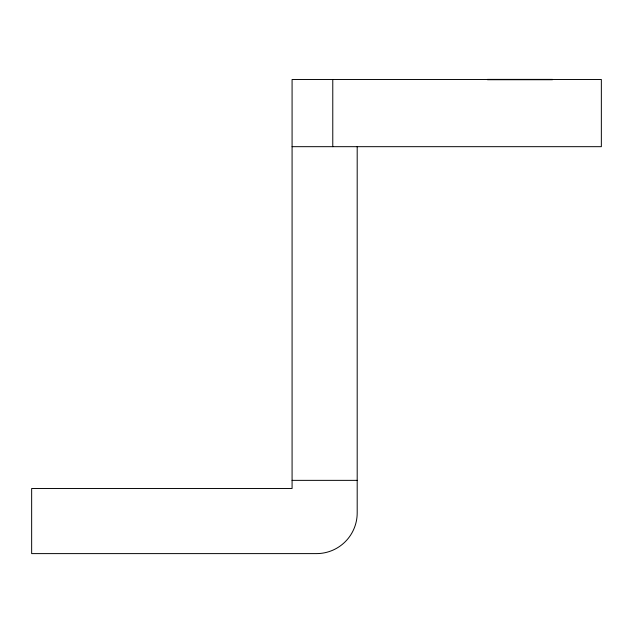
<?xml version="1.0" encoding="UTF-8"?>
<svg xmlns="http://www.w3.org/2000/svg" width="633" height="633" viewBox="0 0 633 633"><rect width="100%" height="100%" fill="white"/><g stroke="black" fill="none" stroke-linecap="round" stroke-linejoin="round"><path stroke-width="0.95" d="M487.41 79.394L552.522 79.394M487.457 79.726L552.474 79.726M292.082 146.674L601.35 146.674L601.35 79.481L292.082 79.481L292.082 488.494L31.65 488.494L31.65 553.606L316.5 553.606A40.694 40.694 0 0 0 357.194 512.912L357.194 146.674M292.082 480.36L357.194 480.36M332.776 79.481L332.776 146.674"/></g></svg>
